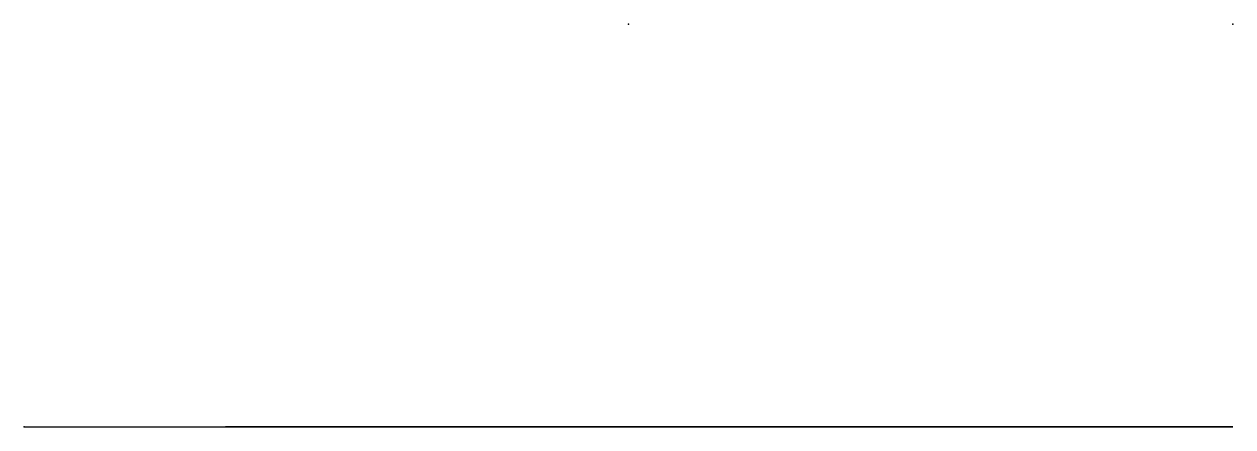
# Model space of a CAD drawing. Header units: centimetres. Extents: x 0 to 6, y 0 to 2.
import ezdxf

# ---------------------------------------------------------------- set-up
doc = ezdxf.new("R2010")
doc.units = ezdxf.units.CM
doc.header["$MEASUREMENT"] = 0
doc.layers.add('Drawing 5 v1_Sketch1', color=7, linetype='Continuous')
doc.layers.add('Drawing 5 v1_Sketch2', color=7, linetype='Continuous')

msp = doc.modelspace()

# ---------------------------------------------------------------- linework, layer by layer
at = {"layer": 'Drawing 5 v1_Sketch1'}
for p, q in [((0, 0), (0, 0, 4)), ((0, 0, 4), (1, 0, 4)), ((0, 0), (6, 0)), ((6, 0, 1), (1, 0, 4)), ((6, 0), (6, 0, 1))]:
    msp.add_line(p, q, dxfattribs=at)
msp.add_point((0, 0), dxfattribs=at)
at = {"layer": 'Drawing 5 v1_Sketch2'}
for p in [(3, 2, 2), (6, 2, 3)]:
    msp.add_point(p, dxfattribs=at)

doc.saveas('drawing.dxf')
